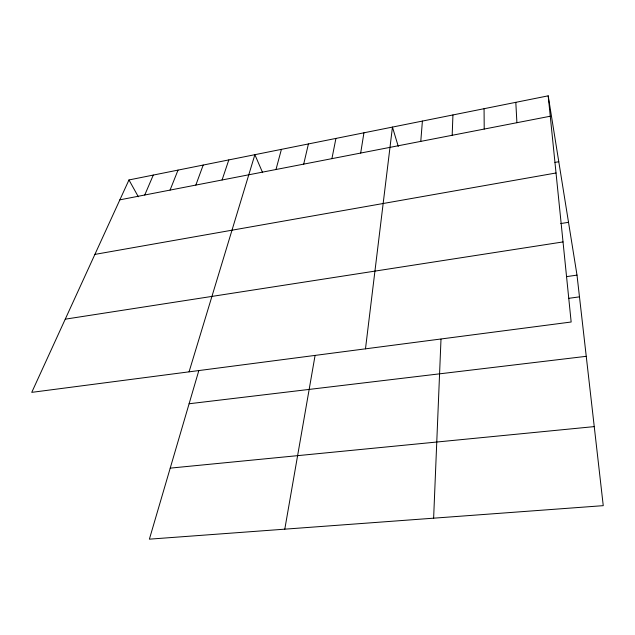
<?xml version="1.0" encoding="UTF-8"?>
<svg xmlns="http://www.w3.org/2000/svg" width="635" height="635" viewBox="0 0 635 635"><rect width="100%" height="100%" fill="white"/><g stroke="black" fill="none" stroke-linecap="round" stroke-linejoin="round"><path stroke-width="0.95" d="M452.176 135.287L452.938 114.951M433.626 518.176L441 339.177M420.775 141.391L422.402 121.079M365.482 348.829L392.454 127.087L398.272 146.415M360.68 153.059L363.934 132.81M284.79 529.169L315.055 355.592M331.922 158.647L335.923 138.43M303.697 164.132L308.419 143.947M275.987 169.513L281.416 149.368M198.779 370.753L149.384 539.163L603.25 505.658L577.001 275.114L548.195 95.837L128.968 179.951L31.75 392.359L571.159 322.008L548.195 95.837M189.063 371.84L254.881 154.686L262.628 172.656M222.067 179.991L228.814 159.917M195.834 185.087L203.2 165.06M170.061 190.095L178.03 170.109M144.74 195.016L153.289 175.07M119.864 199.842L550.267 116.229M554.95 162.417L558.784 161.727M94.893 254.405L556.03 172.982M560.753 223.56L568.515 222.313M65.246 319.175L563.031 241.927M566.483 276.638L577.001 275.114M568.682 298.339L579.477 296.855M189.095 403.757L586.248 356.322M170.22 468.13L594.249 426.609M128.968 179.951L138.335 196.779M515.811 102.338L516.906 122.714M484.068 108.704L484.211 129.064"/></g></svg>
